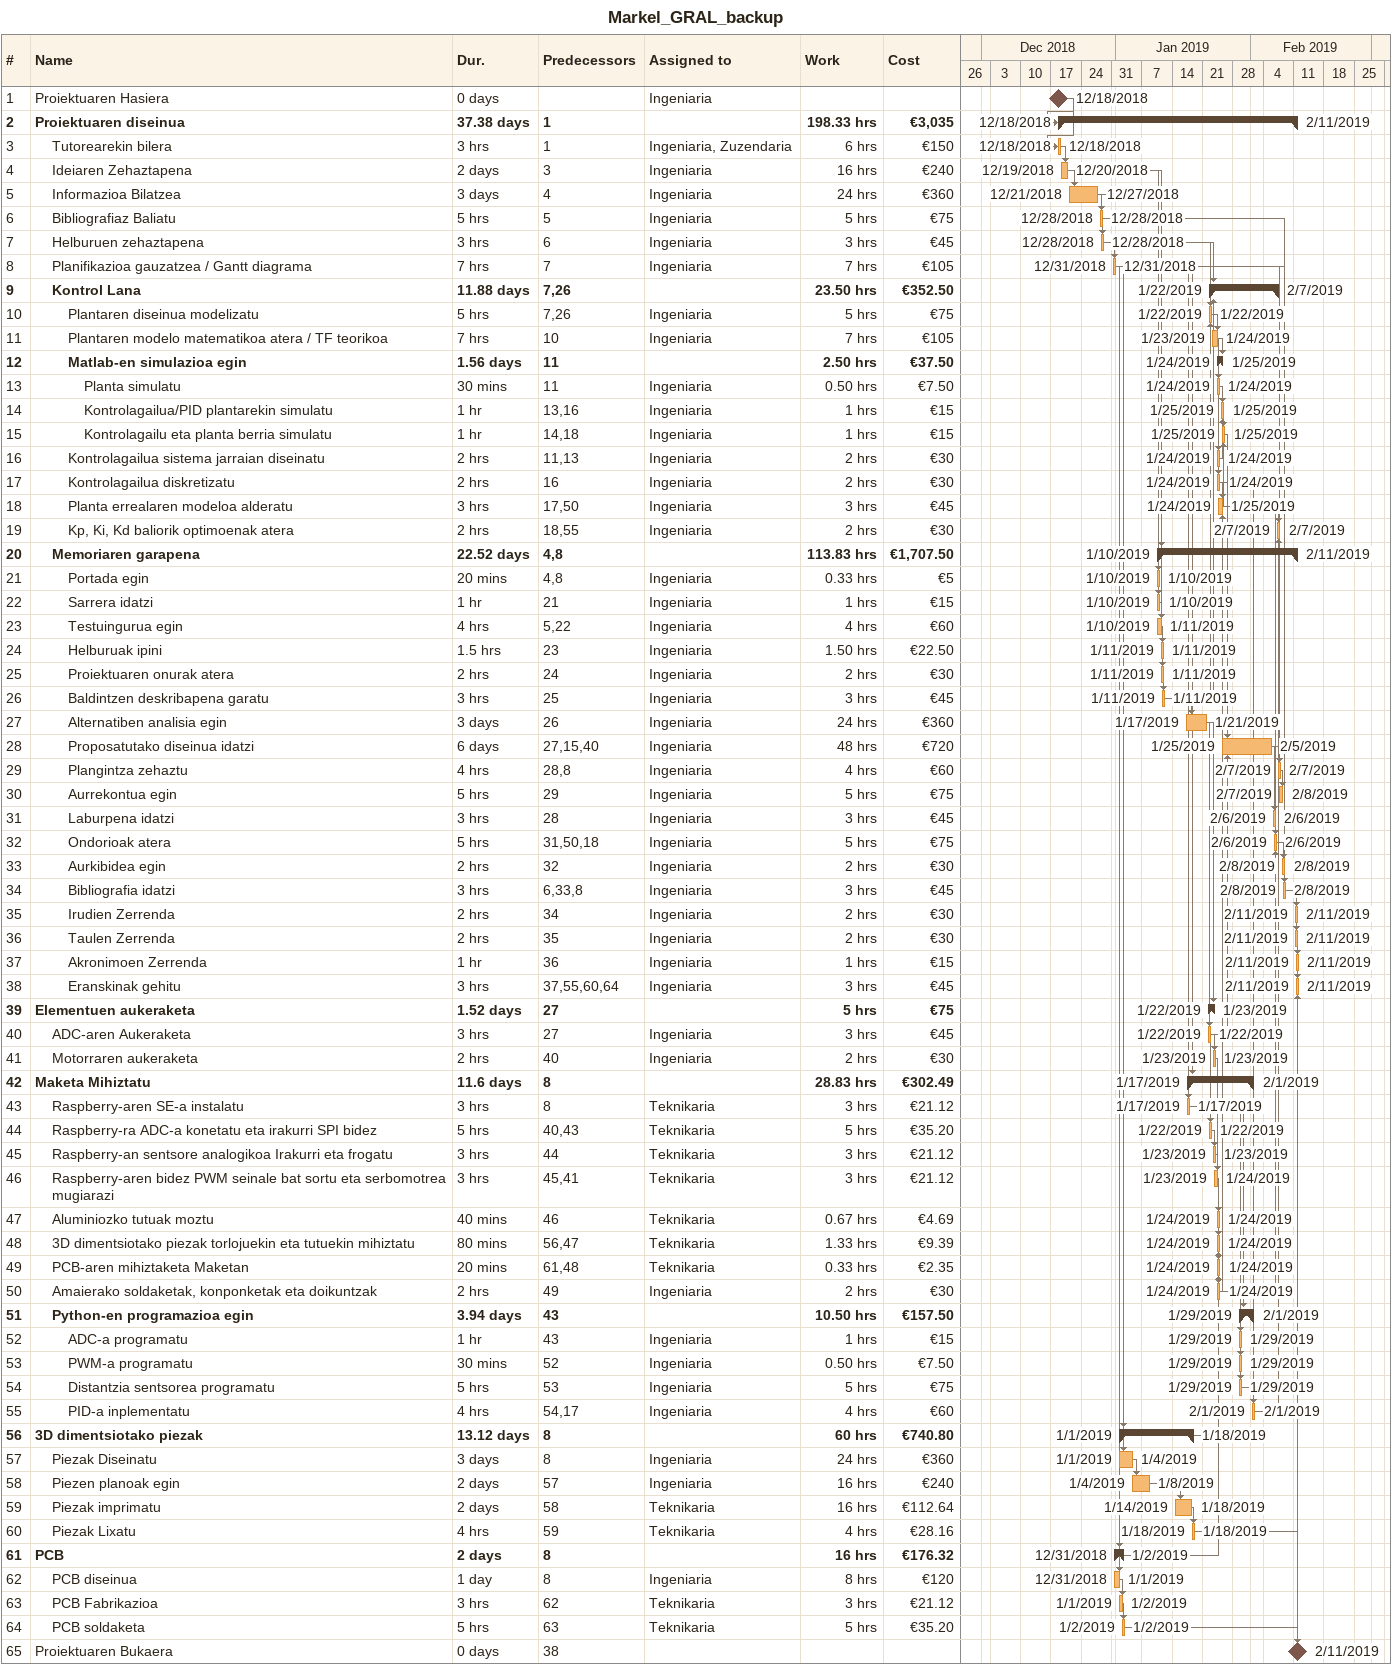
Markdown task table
Markel_GRAL_backup

| ID | Level | Task | Duration | Start | Finish | Predecessors | Resources | Work (h) | Cost (€) |
|---|---|---|---|---|---|---|---|---|---|
| 1 | 1 | Proiektuaren Hasiera | 0d | 2018-12-18 | 2018-12-18 |  | Ingeniaria |  |  |
| 2 | 1 | **Proiektuaren diseinua** | 37.38d | 2018-12-18 | 2019-02-11 | 1 |  | 198.33 | 3035 |
| 3 | 2 | Tutorearekin bilera | 3h | 2018-12-18 | 2018-12-18 | 1 | Ingeniaria, Zuzendaria | 6 | 150 |
| 4 | 2 | Ideiaren Zehaztapena | 2d | 2018-12-19 | 2018-12-20 | 3 | Ingeniaria | 16 | 240 |
| 5 | 2 | Informazioa Bilatzea | 3d | 2018-12-21 | 2018-12-27 | 4 | Ingeniaria | 24 | 360 |
| 6 | 2 | Bibliografiaz Baliatu | 5h | 2018-12-28 | 2018-12-28 | 5 | Ingeniaria | 5 | 75 |
| 7 | 2 | Helburuen zehaztapena | 3h | 2018-12-28 | 2018-12-28 | 6 | Ingeniaria | 3 | 45 |
| 8 | 2 | Planifikazioa gauzatzea / Gantt diagrama | 7h | 2018-12-31 | 2018-12-31 | 7 | Ingeniaria | 7 | 105 |
| 9 | 2 | **Kontrol Lana** | 11.88d | 2019-01-22 | 2019-02-07 | 7, 26 |  | 23.50 | 352.50 |
| 10 | 3 | Plantaren diseinua modelizatu | 5h | 2019-01-22 | 2019-01-22 | 7, 26 | Ingeniaria | 5 | 75 |
| 11 | 3 | Plantaren modelo matematikoa atera / TF teorikoa | 7h | 2019-01-23 | 2019-01-24 | 10 | Ingeniaria | 7 | 105 |
| 12 | 3 | **Matlab-en simulazioa egin** | 1.56d | 2019-01-24 | 2019-01-25 | 11 |  | 2.50 | 37.50 |
| 13 | 4 | Planta simulatu | 30min | 2019-01-24 | 2019-01-24 | 11 | Ingeniaria | 0.50 | 7.50 |
| 14 | 4 | Kontrolagailua/PID plantarekin simulatu | 1h | 2019-01-25 | 2019-01-25 | 13, 16 | Ingeniaria | 1 | 15 |
| 15 | 4 | Kontrolagailu eta planta berria simulatu | 1h | 2019-01-25 | 2019-01-25 | 14, 18 | Ingeniaria | 1 | 15 |
| 16 | 3 | Kontrolagailua sistema jarraian diseinatu | 2h | 2019-01-24 | 2019-01-24 | 11, 13 | Ingeniaria | 2 | 30 |
| 17 | 3 | Kontrolagailua diskretizatu | 2h | 2019-01-24 | 2019-01-24 | 16 | Ingeniaria | 2 | 30 |
| 18 | 3 | Planta errealaren modeloa alderatu | 3h | 2019-01-24 | 2019-01-25 | 17, 50 | Ingeniaria | 3 | 45 |
| 19 | 3 | Kp, Ki, Kd baliorik optimoenak atera | 2h | 2019-02-07 | 2019-02-07 | 18, 55 | Ingeniaria | 2 | 30 |
| 20 | 2 | **Memoriaren garapena** | 22.52d | 2019-01-10 | 2019-02-11 | 4, 8 |  | 113.83 | 1707.50 |
| 21 | 3 | Portada egin | 20min | 2019-01-10 | 2019-01-10 | 4, 8 | Ingeniaria | 0.33 | 5 |
| 22 | 3 | Sarrera idatzi | 1h | 2019-01-10 | 2019-01-10 | 21 | Ingeniaria | 1 | 15 |
| 23 | 3 | Testuingurua egin | 4h | 2019-01-10 | 2019-01-11 | 5, 22 | Ingeniaria | 4 | 60 |
| 24 | 3 | Helburuak ipini | 1.5h | 2019-01-11 | 2019-01-11 | 23 | Ingeniaria | 1.50 | 22.50 |
| 25 | 3 | Proiektuaren onurak atera | 2h | 2019-01-11 | 2019-01-11 | 24 | Ingeniaria | 2 | 30 |
| 26 | 3 | Baldintzen deskribapena garatu | 3h | 2019-01-11 | 2019-01-11 | 25 | Ingeniaria | 3 | 45 |
| 27 | 3 | Alternatiben analisia egin | 3d | 2019-01-17 | 2019-01-21 | 26 | Ingeniaria | 24 | 360 |
| 28 | 3 | Proposatutako diseinua idatzi | 6d | 2019-01-25 | 2019-02-05 | 27, 15, 40 | Ingeniaria | 48 | 720 |
| 29 | 3 | Plangintza zehaztu | 4h | 2019-02-07 | 2019-02-07 | 28, 8 | Ingeniaria | 4 | 60 |
| 30 | 3 | Aurrekontua egin | 5h | 2019-02-07 | 2019-02-08 | 29 | Ingeniaria | 5 | 75 |
| 31 | 3 | Laburpena idatzi | 3h | 2019-02-06 | 2019-02-06 | 28 | Ingeniaria | 3 | 45 |
| 32 | 3 | Ondorioak atera | 5h | 2019-02-06 | 2019-02-06 | 31, 50, 18 | Ingeniaria | 5 | 75 |
| 33 | 3 | Aurkibidea egin | 2h | 2019-02-08 | 2019-02-08 | 32 | Ingeniaria | 2 | 30 |
| 34 | 3 | Bibliografia idatzi | 3h | 2019-02-08 | 2019-02-08 | 6, 33, 8 | Ingeniaria | 3 | 45 |
| 35 | 3 | Irudien Zerrenda | 2h | 2019-02-11 | 2019-02-11 | 34 | Ingeniaria | 2 | 30 |
| 36 | 3 | Taulen Zerrenda | 2h | 2019-02-11 | 2019-02-11 | 35 | Ingeniaria | 2 | 30 |
| 37 | 3 | Akronimoen Zerrenda | 1h | 2019-02-11 | 2019-02-11 | 36 | Ingeniaria | 1 | 15 |
| 38 | 3 | Eranskinak gehitu | 3h | 2019-02-11 | 2019-02-11 | 37, 55, 60, 64 | Ingeniaria | 3 | 45 |
| 39 | 1 | **Elementuen aukeraketa** | 1.52d | 2019-01-22 | 2019-01-23 | 27 |  | 5 | 75 |
| 40 | 2 | ADC-aren Aukeraketa | 3h | 2019-01-22 | 2019-01-22 | 27 | Ingeniaria | 3 | 45 |
| 41 | 2 | Motorraren aukeraketa | 2h | 2019-01-23 | 2019-01-23 | 40 | Ingeniaria | 2 | 30 |
| 42 | 1 | **Maketa Mihiztatu** | 11.6d | 2019-01-17 | 2019-02-01 | 8 |  | 28.83 | 302.49 |
| 43 | 2 | Raspberry-aren SE-a instalatu | 3h | 2019-01-17 | 2019-01-17 | 8 | Teknikaria | 3 | 21.12 |
| 44 | 2 | Raspberry-ra ADC-a konetatu eta irakurri SPI bidez | 5h | 2019-01-22 | 2019-01-22 | 40, 43 | Teknikaria | 5 | 35.20 |
| 45 | 2 | Raspberry-an sentsore analogikoa Irakurri eta frogatu | 3h | 2019-01-23 | 2019-01-23 | 44 | Teknikaria | 3 | 21.12 |
| 46 | 2 | Raspberry-aren bidez PWM seinale bat sortu eta serbomotrea mugiarazi | 3h | 2019-01-23 | 2019-01-24 | 45, 41 | Teknikaria | 3 | 21.12 |
| 47 | 2 | Aluminiozko tutuak moztu | 40min | 2019-01-24 | 2019-01-24 | 46 | Teknikaria | 0.67 | 4.69 |
| 48 | 2 | 3D dimentsiotako piezak torlojuekin eta tutuekin mihiztatu | 80min | 2019-01-24 | 2019-01-24 | 56, 47 | Teknikaria | 1.33 | 9.39 |
| 49 | 2 | PCB-aren mihiztaketa Maketan | 20min | 2019-01-24 | 2019-01-24 | 61, 48 | Teknikaria | 0.33 | 2.35 |
| 50 | 2 | Amaierako soldaketak, konponketak eta doikuntzak | 2h | 2019-01-24 | 2019-01-24 | 49 | Ingeniaria | 2 | 30 |
| 51 | 2 | **Python-en programazioa egin** | 3.94d | 2019-01-29 | 2019-02-01 | 43 |  | 10.50 | 157.50 |
| 52 | 3 | ADC-a programatu | 1h | 2019-01-29 | 2019-01-29 | 43 | Ingeniaria | 1 | 15 |
| 53 | 3 | PWM-a programatu | 30min | 2019-01-29 | 2019-01-29 | 52 | Ingeniaria | 0.50 | 7.50 |
| 54 | 3 | Distantzia sentsorea programatu | 5h | 2019-01-29 | 2019-01-29 | 53 | Ingeniaria | 5 | 75 |
| 55 | 3 | PID-a inplementatu | 4h | 2019-02-01 | 2019-02-01 | 54, 17 | Ingeniaria | 4 | 60 |
| 56 | 1 | **3D dimentsiotako piezak** | 13.12d | 2019-01-01 | 2019-01-18 | 8 |  | 60 | 740.80 |
| 57 | 2 | Piezak Diseinatu | 3d | 2019-01-01 | 2019-01-04 | 8 | Ingeniaria | 24 | 360 |
| 58 | 2 | Piezen planoak egin | 2d | 2019-01-04 | 2019-01-08 | 57 | Ingeniaria | 16 | 240 |
| 59 | 2 | Piezak imprimatu | 2d | 2019-01-14 | 2019-01-18 | 58 | Teknikaria | 16 | 112.64 |
| 60 | 2 | Piezak Lixatu | 4h | 2019-01-18 | 2019-01-18 | 59 | Teknikaria | 4 | 28.16 |
| 61 | 1 | **PCB** | 2d | 2018-12-31 | 2019-01-02 | 8 |  | 16 | 176.32 |
| 62 | 2 | PCB diseinua | 1d | 2018-12-31 | 2019-01-01 | 8 | Ingeniaria | 8 | 120 |
| 63 | 2 | PCB Fabrikazioa | 3h | 2019-01-01 | 2019-01-02 | 62 | Teknikaria | 3 | 21.12 |
| 64 | 2 | PCB soldaketa | 5h | 2019-01-02 | 2019-01-02 | 63 | Teknikaria | 5 | 35.20 |
| 65 | 1 | Proiektuaren Bukaera | 0d | 2019-02-11 | 2019-02-11 | 38 |  |  |  |
